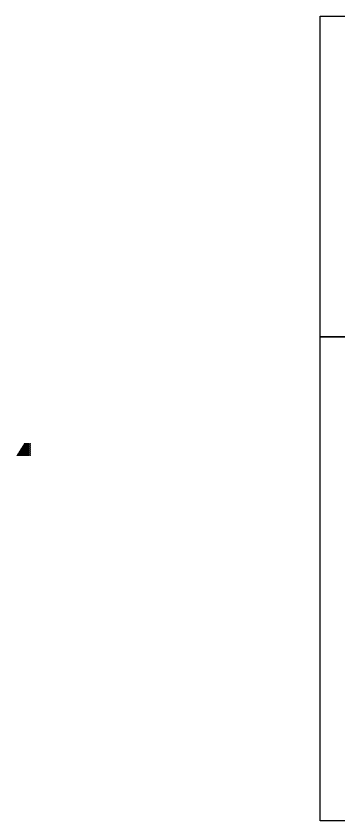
# Model space of a CAD drawing. Extents: x 1878645 to 3043969, y -1160829 to -603973.
# Drawn here: x 1996845 to 2073098, y -814196 to -624080 of the extents above; entities that cross this region are included whole.
import ezdxf

# ---------------------------------------------------------------- set-up
doc = ezdxf.new("R2010")
doc.units = 0
doc.header["$LTSCALE"] = 100
doc.layers.add('Dim', color=3, linetype='Continuous')
doc.layers.add('DROP PANNEL', color=7, linetype='Continuous', true_color=0xfe4271)

msp = doc.modelspace()

# ---------------------------------------------------------------- hatches: boundary and pattern name
at = {"layer": 'DROP PANNEL'}
h = msp.add_hatch(dxfattribs=at)
h.set_pattern_fill('DOTS', color=256, scale=3500, style=0)
h.paths.add_polyline_path([(2028960.76589, -660760.57912), (2030760.76589, -660760.57912), (2030760.76589, -662560.98843), (2028960.76589, -662560.98843)])
h = msp.add_hatch(dxfattribs=at)
h.set_pattern_fill('DOTS', color=256, scale=50, style=0)
h.set_pattern_definition([(0, (-5e-06, 78625.35), (39.6875, 79.375), [0, -79.375])])
h.paths.add_polyline_path([(2048821.61308, -673999.76369), (2048768.70851, -673999.76369)])
h = msp.add_hatch(dxfattribs=at)
h.set_pattern_fill('DOTS', color=256, scale=50, style=0)
edge = h.paths.add_edge_path()
edge.add_line((1996844.9915, -728000.51943), (2000318.70851, -728000.51943))
edge.add_line((2000318.70851, -728000.51943), (2000318.70851, -724900.52383))
edge.add_line((2000318.70851, -724900.52383), (1998793.70851, -724900.52383))
h = msp.add_hatch(dxfattribs=at)
h.set_pattern_fill('DOTS', color=256, scale=50, style=0)
edge = h.paths.add_edge_path()
edge.add_line((1996844.9915, -728000.51943), (1996844.9915, -726450.52163))

# ---------------------------------------------------------------- linework, layer by layer
at = {"layer": 'Dim'}
for points in [[(2068708.258, -624079.55158), (2460808.93685, -624079.55158), (2460808.93685, -699809.46868), (2068708.258, -699809.46868)], [(2068708.258, -699809.46868), (2460808.93685, -699809.46868), (2460808.93685, -814196.31973), (2068708.258, -814196.31973)]]:
    msp.add_lwpolyline(points, close=True, dxfattribs=at)

doc.saveas('drawing.dxf')
